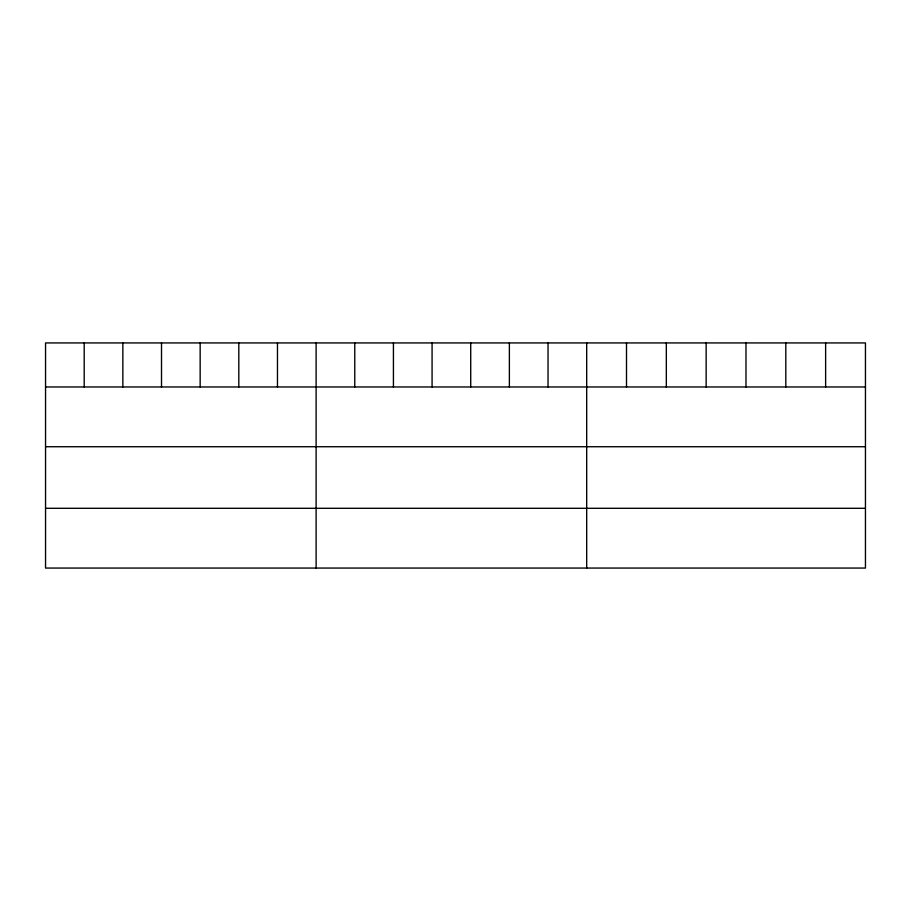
<?xml version="1.0" encoding="UTF-8"?>
<svg xmlns="http://www.w3.org/2000/svg" width="911" height="911" viewBox="0 0 911 911"><rect width="100%" height="100%" fill="white"/><g stroke="black" fill="none" stroke-linecap="round" stroke-linejoin="round"><path stroke-width="1.37" d="M865.45 386.97L865.45 568.065L45.55 568.065L45.55 342.935L865.45 342.935L865.45 386.97L45.55 386.97M45.55 446.732L865.45 446.732M45.55 508.304L865.45 508.304M825.628 342.935L825.628 386.97M785.806 342.935L785.806 386.97M745.984 342.935L745.984 386.97M706.15 342.935L706.15 386.97M666.328 342.935L666.328 386.97M626.506 342.935L626.506 386.97M586.684 342.935L586.684 568.065M548.035 342.935L548.035 386.97M509.374 342.935L509.374 386.97M470.725 342.935L470.725 386.97M432.076 342.935L432.076 386.97M393.427 342.935L393.427 386.97M354.766 342.935L354.766 386.97M316.117 342.935L316.117 568.065M277.468 342.935L277.468 386.97M238.807 342.935L238.807 386.97M200.158 342.935L200.158 386.97M161.509 342.935L161.509 386.97M122.86 342.935L122.86 386.97M84.199 342.935L84.199 386.97"/></g></svg>
